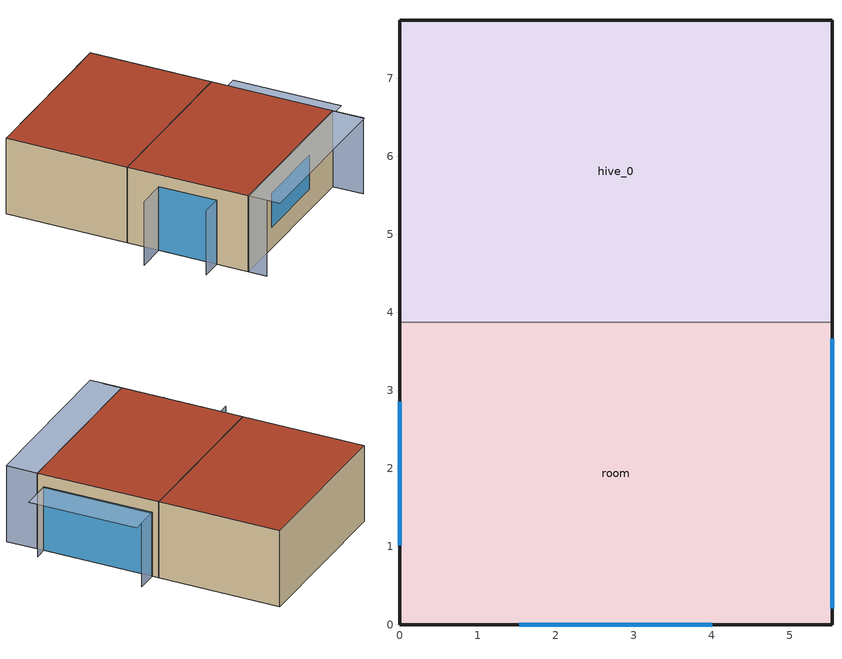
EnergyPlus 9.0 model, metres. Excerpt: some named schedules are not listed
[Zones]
room
 floor outside (floor_construction): 5.54,3.87 5.54,0 0,0 0,3.87 z10
 wall outside (wall_construction): 0,3.87 0,0 5.54,0 5.54,3.87 z10:12.5
 wall to hive_0 (wall_construction): 5.54,3.87 0,3.87 z10:12.5
 window (glass_construction): 5.54,0.21 5.54,3.66 / 0,2.86 0,1.01 z10:12.1; 1.53,0 4.01,0 z10.69:11.81
 roof outside (ceiling_construction): 0,3.87 0,0 5.54,0 5.54,3.87 z12.5
hive_0
 floor outside (floor_construction): 5.54,7.74 5.54,3.87 0,3.87 0,7.74 z10
 wall outside (wall_construction): 5.54,3.87 5.54,7.74 0,7.74 0,3.87 z10:12.5
 roof outside (ceiling_construction): 0,7.74 0,3.87 5.54,3.87 5.54,7.74 z12.5
shading: 5.95,0.21 5.54,0.21 / 5.54,3.66 6.22,3.66 / -0.98,2.86 0,2.86 / 0,1.01 -0.68,1.01 z10:12.1; 0,-0.58 0,0 / 5.54,0 5.54,-0.98 z10:12.5; 6.54,0.21 5.54,0.21 5.54,3.66 6.54,3.66 z12.1; 5.54,-1 5.54,0 0,0 0,-1 z12.5
[SizingPeriod:WeatherFileDays]
ano: End month=1; End day of month=2; Begin day of month=1; Begin month=1; Day of week for start day=Monday; Use weather file daylight saving period=No; Use weather file rain and snow indicators=No
[Building]
simula/hive_12-04_floor1_roof1: North axis=0; Loads convergence tolerance value=0.04; Maximum number of warmup days=25; Solar distribution=FullInteriorAndExteriorWithReflections; Temperature convergence tolerance value=0.4; Terrain=City
[Construction]
ceiling_construction: fibrocimento telha, Camara_ar_atico_telhado, Forro Madeira
floor_construction: Concreto Piso, Piso ceramico
glass_construction: glass_material
wall_construction: Tijolo_macico
[Material] Solar absorptance=0.5; Thermal absorptance=0.9; Visible absorptance=0.5
Name | Conductivity | Density | Roughness | Specific heat | Thickness
Concreto Piso | 1.75 | 2200 | Rough | 1000 | 0.07
Forro Madeira | 0.1 | 400 | Smooth | 2300 | 0.01
Piso ceramico | 1.05 | 2000 | Smooth | 920 | 0.0075
fibrocimento telha | 0.65 | 1700 | Rough | 840 | 0.008
Tijolo_macico | 1.05 | 1800 | Rough | 920 | 0.1
[Material:AirGap]
Camara_ar_atico_telhado: Thermal resistance=0.21
[WindowMaterial:SimpleGlazingSystem]
glass_material: U factor=5.7; Solar heat gain coefficient=0.87
[Lights]
lights: Zone or zonelist=room; Design level calculation method=Watts/Area; End use subcategory=GeneralLights; Fraction radiant=0.32; Fraction replaceable=0; Fraction visible=0.23; Return air fraction=0; Watts per zone floor area=5; Schedule=bedroom_lights
[Zone] Multiplier=1
room; hive_0
[People]
people: Zone or zonelist=room; Fraction radiant=0.3; Number of people calculation method=People; Number of people=2; Number of people schedule=bedroom_occup; Activity level schedule=bedroom_activity
[DesignSpecification:OutdoorAir]
SZ_room: Outdoor air flow per person=0.0075; Outdoor air flow per zone=0; Outdoor air flow per zone floor area=0; Outdoor air method=Flow/Person
[EnergyManagementSystem:Actuator] Actuated component control type=Schedule Value; Actuated component type=Schedule:Constant
Name | Actuated component unique
Control_HVAC | HVAC
Control_NV | VN
[EnergyManagementSystem:ProgramCallingManager]
My HVAC Control: BeginTimestepBeforePredictor; ems_program
[EnergyManagementSystem:Sensor]
Name | Output variable or output meter index key | Output variable or output meter
occup_room | people | People Occupant Count
occup_livingroom_sensor | livingroom_occup | Schedule Value
Sensor_HVAC | HVAC | Schedule Value
T_air | room | Zone Mean Air Temperature
T_op | room | Zone Operative Temperature
T_out | Environment | Site Outdoor Air Drybulb Temperature
[Sizing:Zone]
room: Cooling design air flow method=DesignDay; Cooling design air flow rate=0; Cooling minimum air flow fraction=0; Design specification outdoor air object=SZ_room; Heating design air flow method=DesignDay; Heating design air flow rate=0; Heating maximum air flow fraction=0; Zone cooling design supply air humidity ratio=0.0077; Zone cooling design supply air temperature=13; Zone cooling design supply air temperature input method=SupplyAirTemperature; Zone heating design supply air humidity ratio=0.0156; Zone heating design supply air temperature=50; Zone heating design supply air temperature input method=SupplyAirTemperature
[ThermostatSetpoint:DualSetpoint]
Termostato Dual Control: Cooling setpoint temperature schedule=HVACTemplate-Always 23; Heating setpoint temperature schedule=HVACTemplate-Always 18
[ZoneControl:Thermostat]
room Thermostat: Zone or zonelist=room; Control 1=Termostato Dual Control; Control type schedule=HVACTemplate-Always 4
[Zone equipment]
room: room Ideal Loads Air System
[ZoneHVAC:IdealLoadsAirSystem]
room Ideal Loads Air System: Availability schedule=HVAC; Cooling limit=NoLimit; Cooling sensible heat ratio=0.7; Dehumidification control type=ConstantSensibleHeatRatio; Demand controlled ventilation type=None; Design specification outdoor air object=SZ_room; Heat recovery type=None; Heating limit=NoLimit; Humidification control type=None; Latent heat recovery effectiveness=0.65; Maximum heating supply air humidity ratio=0.0156; Maximum heating supply air temperature=50; Minimum cooling supply air humidity ratio=0.0077; Minimum cooling supply air temperature=13; Outdoor air economizer type=NoEconomizer; Sensible heat recovery effectiveness=0.7
[ElectricEquipment]
equipment_loads_hive_0: Zone or zonelist=hive_0; Design level=100; Design level calculation method=EquipmentLevel; End use subcategory=General; Fraction latent=0; Fraction lost=0; Fraction radiant=0.3; Schedule=livingroom_equipment
[EnergyManagementSystem:Program]
ems_program: SET T_Comf = ((T_op >= 26) || (T_op <= 16)); IF (occup_room > 0) && (T_Comf == 1); Set Control_HVAC = 1; Set Control_NV = 0; ELSEIF ((occup_room > 0) && (Sensor_HVAC > 0)); Set Control_HVAC = 1; Set Control_NV = 0; ELSEIF ((occup_livingroom_sensor > 0) || (occup_room > 0)); Set Control_HVAC = 0; IF ((T_out<T_air) && (T_out>19)); Set Control_NV = 1; ELSEIF ((T_out>T_air) && (T_out>19)); Set Control_NV = 0; ELSEIF (T_out<19); Set Control_NV = 0; ENDIF; ELSEIF (occup_room == 0) && (occup_livingroom_sensor == 0); Set Control_HVAC = 0; Set Control_NV = 0; ENDIF
[Schedule:Compact]
HVACTemplate-Always 4: Through: 12/31, For: AllDays, Until: 24:00, 4
HVACTemplate-Always 18: Through: 12/31, For: AllDays, Until: 24:00, 18
HVACTemplate-Always 23: Through: 12/31, For: AllDays, Until: 24:00, 23
bedroom_activity: Through: 12/31, For:AllDays, Until: 24:00, 81
livingroom_equipment: Through: 12/31, For:AllDays, Until: 14:00, 0, Until: 22:00, 1, Until: 24:00, 0
bedroom_lights: Through: 12/31, For: AllDays, Until: 6:00, 0, Until: 8:00, 1, Until: 22:00, 0, Until: 24:00, 1
bedroom_occup: Through: 12/31, For: AllDays, Until:  8:00, 1, Until: 22:00, 0, Until: 24:00, 1
livingroom_occup: Through: 12/31, For: AllDays, Until: 14:00, 0, Until: 18:00, 0.5, Until: 22:00, 1, Until: 24:00, 0
[Schedule:Constant]
Name | Hourly value
HVAC | 0
VN | 1
[AirflowNetwork:SimulationControl]
Ventilacao: Absolute airflow convergence tolerance=0.0001; Airflownetwork control=MultizoneWithoutDistribution; Building type=HighRise; Convergence acceleration limit=-0.5; Height selection for local wind pressure calculation=OpeningHeight; Initialization type=ZeroNodePressures; Maximum number of iterations=500; Relative airflow convergence tolerance=0.01; Wind pressure coefficient type=Input; Azimuth angle of long axis of building=0; Ratio of building width along short axis to width along long axis=0.85
[AirflowNetwork:MultiZone:Zone] Indoor and outdoor enthalpy difference upper limit for minimum venting open factor=300000; Indoor and outdoor temperature difference upper limit for minimum venting open factor=100
Name | Zone
AirflowNetwork:MultiZone:Zone 1 | room
AirflowNetwork:MultiZone:Zone 2 | hive_0
[AirflowNetwork:MultiZone:WindPressureCoefficientArray]
ventos: Wind direction 1=0; Wind direction 2=30; Wind direction 3=60; Wind direction 4=90; Wind direction 5=120; Wind direction 6=150; Wind direction 7=180; Wind direction 8=210; Wind direction 9=240; Wind direction 10=270; Wind direction 11=300; Wind direction 12=330
[AirflowNetwork:MultiZone:Component:DetailedOpening]
detailed_window: Air mass flow coefficient when opening is closed=0.0001; Air mass flow exponent when opening is closed=0.65; Discharge coefficient for opening factor 1=0.001; Discharge coefficient for opening factor 2=0.6; Extra crack length or height of pivoting axis=0; Height factor for opening factor 1=0; Height factor for opening factor 2=1; Number of sets of opening factor data=2; Opening factor 1=0; Opening factor 2=1; Start height factor for opening factor 1=0; Start height factor for opening factor 2=0; Type of rectangular large vertical opening lvo=NonPivoted; Width factor for opening factor 1=0; Width factor for opening factor 2=0.6
[AirflowNetwork:MultiZone:Surface:EffectiveLeakageArea]
ela: Air mass flow exponent=0.65; Discharge coefficient=1; Effective leakage area=0.7; Reference pressure difference=4
[AirflowNetwork:MultiZone:ExternalNode] Symmetric wind pressure coefficient curve=No; Wind angle type=Absolute; External node height=26.25
Name | Wind pressure coefficient curve
Node_hive_0_wall-0 | side_0_coef
Node_hive_0_wall-1; window_1_Node | side_1_coef
Node_hive_0_wall-3; window_3_Node | side_3_coef
window_2_Node | side_2_coef
[AirflowNetwork:MultiZone:Surface] Indoor and outdoor enthalpy difference upper limit for minimum venting open factor=300000; Indoor and outdoor temperature difference upper limit for minimum venting open factor=100
Name | Leakage component | Surface | Ventilation control mode | Ventilation control zone temperature setpoint schedule | Venting availability schedule | Window door opening factor or crack factor
Surface_hive_0_wall-0 | ela | hive_0_wall-0
Surface_hive_0_wall-1 | ela | hive_0_wall-1
Surface_hive_0_wall-3 | ela | hive_0_wall-3
AirflowNetwork:MultiZone:Surface 1 | detailed_window | window_1 | Temperature | Temp_setpoint | VN | 0.3
AirflowNetwork:MultiZone:Surface 2 | detailed_window | window_2 | Temperature | Temp_setpoint | VN | 0.5
AirflowNetwork:MultiZone:Surface 3 | detailed_window | window_3 | Temperature | Temp_setpoint | VN | 0.7
AirflowNetwork:MultiZone:Surface Door | ela | wall-0 | NoVent |  |  | 1
[AirflowNetwork:MultiZone:WindPressureCoefficientValues] Airflownetwork multizone windpressurecoefficientarray=ventos
Name | Wind pressure coefficient value 1 | Wind pressure coefficient value 2 | Wind pressure coefficient value 3 | Wind pressure coefficient value 4 | Wind pressure coefficient value 5 | Wind pressure coefficient value 6 | Wind pressure coefficient value 7 | Wind pressure coefficient value 8 | Wind pressure coefficient value 9 | Wind pressure coefficient value 10 | Wind pressure coefficient value 11 | Wind pressure coefficient value 12
side_0_coef | 0.603459 | 0.468922 | 0.121426 | -0.42267 | -0.620149 | -0.327169 | -0.279063 | -0.327169 | -0.620149 | -0.42267 | 0.121426 | 0.468922
side_1_coef | -0.460973 | 0.11663 | 0.468572 | 0.603459 | 0.468572 | 0.11663 | -0.460973 | -0.741875 | -0.455184 | -0.45862 | -0.455184 | -0.741875
side_2_coef | -0.279063 | -0.327169 | -0.620149 | -0.42267 | 0.121426 | 0.468922 | 0.603459 | 0.468922 | 0.121426 | -0.42267 | -0.620149 | -0.327169
side_3_coef | -0.460973 | -0.741875 | -0.455184 | -0.45862 | -0.455184 | -0.741875 | -0.460973 | 0.11663 | 0.468572 | 0.603459 | 0.468572 | 0.11663
